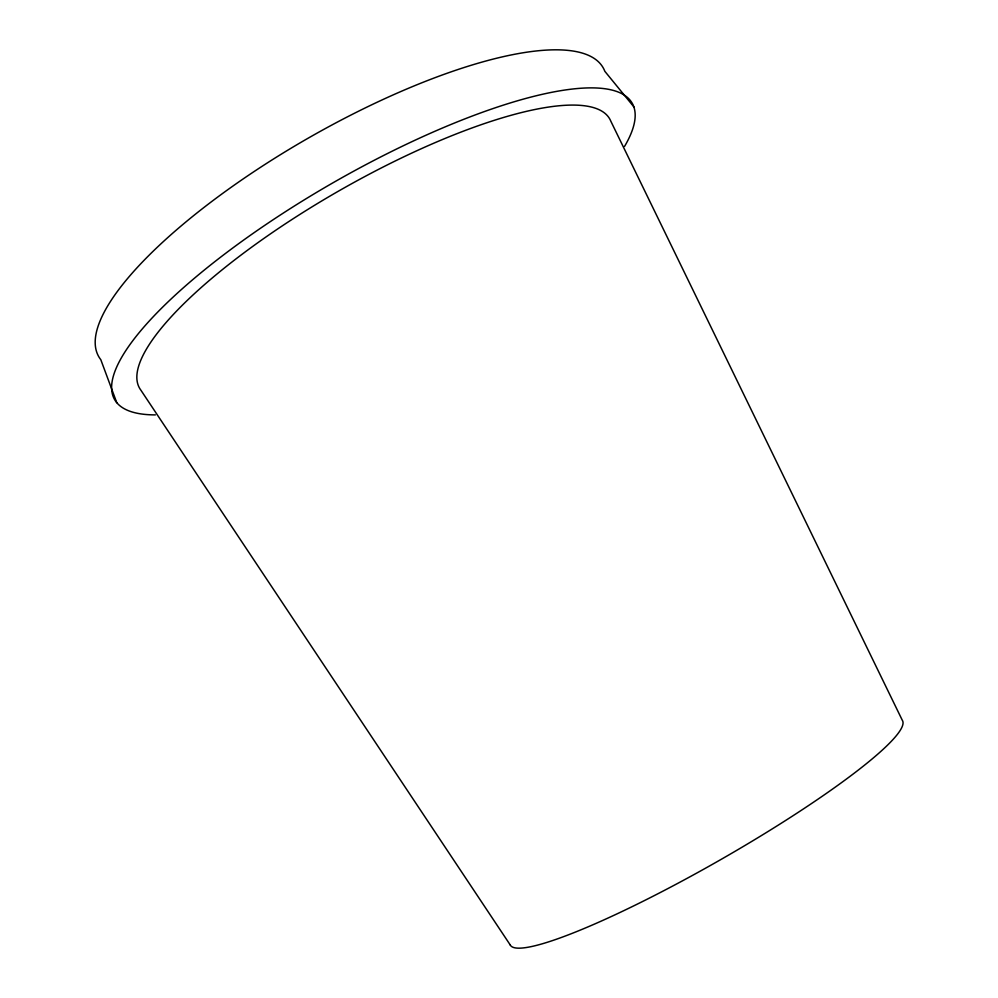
<?xml version="1.0" encoding="UTF-8"?>
<svg xmlns="http://www.w3.org/2000/svg" width="998" height="998" viewBox="0 0 998 998"><rect width="100%" height="100%" fill="white"/><g stroke="black" fill="none" stroke-linecap="round" stroke-linejoin="round"><path stroke-width="1.5" d="M633.842 106.836L604.825 71.295A290.63 85.491 -29.8 0 0 308.819 137.799A290.63 85.491 -29.8 0 0 100.798 359.679L116.766 402.693M155.376 414.894A298.215 79.603 -29.8 0 1 334.18 182.11A298.215 79.603 -29.8 0 1 624.548 146.419M510.265 945.006L140.78 390.031A270.895 72.106 -29.8 0 1 339.133 190.768A270.895 72.106 -29.8 0 1 610.776 121.107L902.342 720.356A225.947 30.364 -29.8 0 1 721.766 859.016A225.947 30.364 -29.8 0 1 510.265 945.006"/></g></svg>
